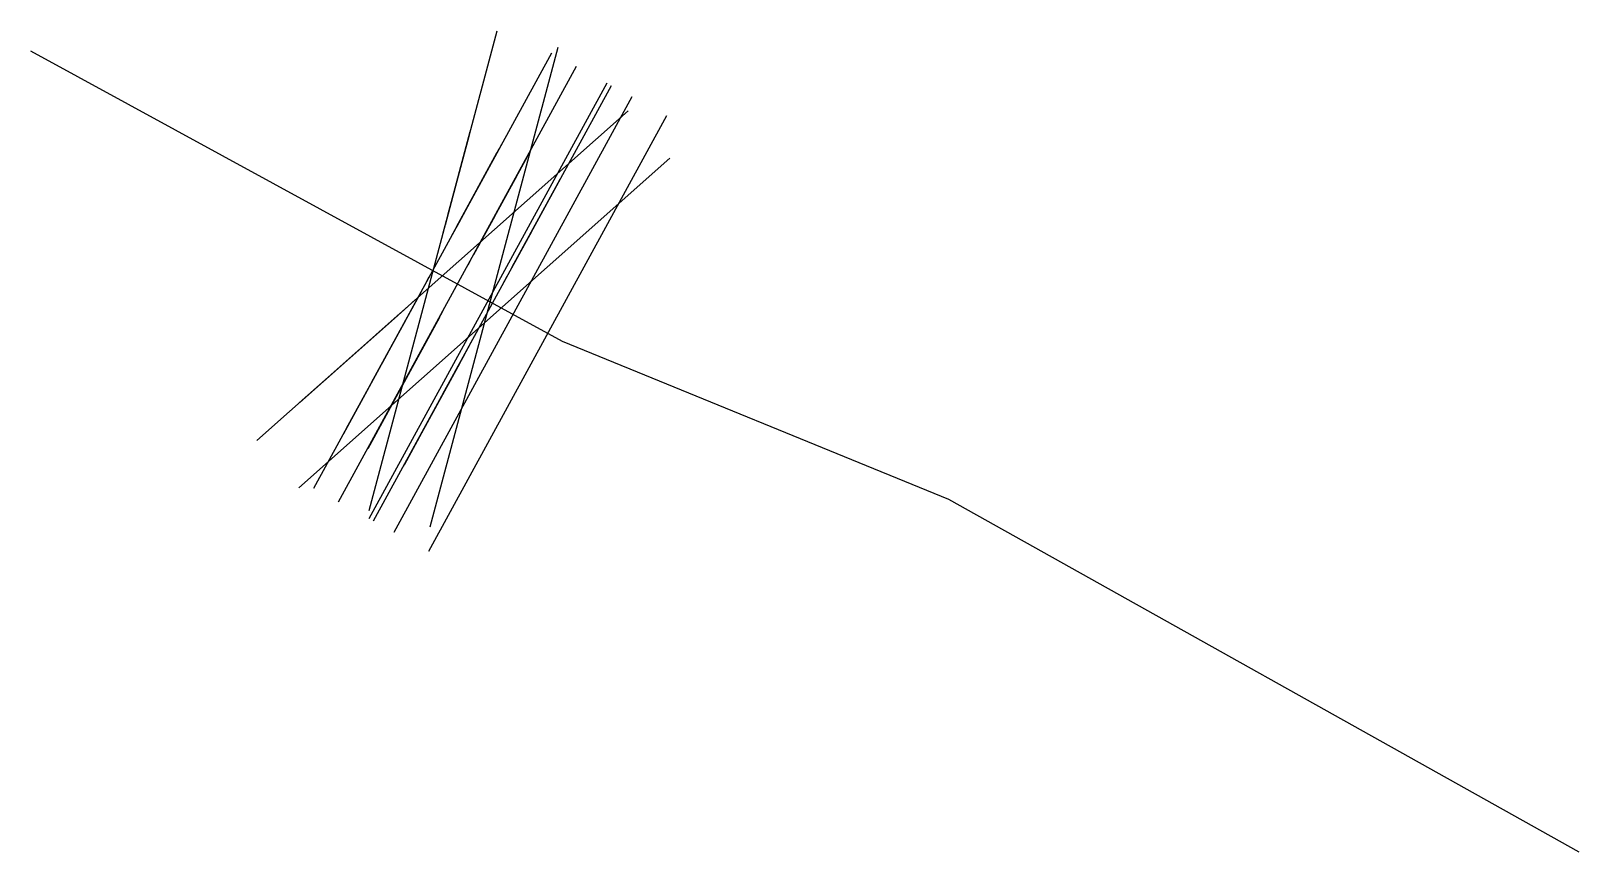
# Model space of a CAD drawing. Extents: x 6894.2 to 6972.1, y -23467.7 to -23426.4.
import ezdxf

# ---------------------------------------------------------------- set-up
doc = ezdxf.new("R2010")
doc.units = 0
for name, color, linetype, lineweight in [('100 4W CUT3 LHP 07W BLAST 2 _R1A-R3_DXF_RINGDESIGN_100 04W CUT03 LHP 07W_SURVEYEXPORT', 7, 'Continuous', 25), ('100 4W CUT3 LHP 07W BLAST 2 _R1A-R3_DXF_RINGDESIGN_100 04W CUT03 LHP 07W_SURVEYEXPORT_R1', 7, 'Continuous', 25), ('100 4W CUT3 LHP 07W BLAST 2 _R1A-R3_DXF_RINGDESIGN_100 04W CUT03 LHP 07W_SURVEYEXPORT_R1A', 7, 'Continuous', 25), ('100 4W CUT3 LHP 07W BLAST 2 _R1A-R3_DXF_RINGDESIGN_100 04W CUT03 LHP 07W_SURVEYEXPORT_R2', 7, 'Continuous', 25), ('100 4W CUT3 LHP 07W BLAST 2 _R1A-R3_DXF_RINGDESIGN_100 04W CUT03 LHP 07W_SURVEYEXPORT_R3', 7, 'Continuous', 25), ('100 4W CUT3 LHP 07W BLAST 2 _R1A-R3_DXF_RINGDESIGN_100 04W CUT03 LHP 07W_SURVEYEXPORT_R4', 7, 'Continuous', 25)]:
    doc.layers.add(name, color=color, linetype=linetype, lineweight=lineweight)

msp = doc.modelspace()

# ---------------------------------------------------------------- linework, layer by layer
at = {"layer": '100 4W CUT3 LHP 07W BLAST 2 _R1A-R3_DXF_RINGDESIGN_100 04W CUT03 LHP 07W_SURVEYEXPORT', "color": 7, "elevation": -1049.792}
for points in [[(6911.188, -23450.51), (6917.633, -23426.355)], [(6972.108, -23467.714), (6940.381, -23449.957), (6920.927, -23441.993), (6894.161, -23427.37)], [(6908.397, -23449.391), (6920.383, -23427.452)], [(6909.652, -23450.077), (6921.638, -23428.137)], [(6911.407, -23451.035), (6923.393, -23429.096)], [(6905.533, -23446.99), (6924.224, -23430.387)]]:
    msp.add_lwpolyline(points, dxfattribs=at)
at = {"layer": '100 4W CUT3 LHP 07W BLAST 2 _R1A-R3_DXF_RINGDESIGN_100 04W CUT03 LHP 07W_SURVEYEXPORT', "color": 1, "elevation": -1049.792}
for points in [[(6914.261, -23451.33), (6920.705, -23427.175)], [(6911.187, -23450.916), (6923.174, -23428.976)], [(6912.442, -23451.601), (6924.429, -23429.662)], [(6914.198, -23452.56), (6926.184, -23430.621)], [(6907.645, -23449.367), (6926.336, -23432.764)]]:
    msp.add_lwpolyline(points, dxfattribs=at)
at = {"layer": '100 4W CUT3 LHP 07W BLAST 2 _R1A-R3_DXF_RINGDESIGN_100 04W CUT03 LHP 07W_SURVEYEXPORT_R1', "color": 7}
for points in [[(6915.119, -23435.777, -1046.779), (6916.235, -23431.594, -1036.54)], [(6915.219, -23435.4, -1046.91), (6916.28, -23431.424, -1040.53)], [(6915.148, -23435.667, -1050.319), (6916.107, -23432.074, -1051.257)], [(6915.156, -23435.636, -1049.81), (6916.157, -23431.885, -1049.767)], [(6915.173, -23435.576, -1048.806), (6916.17, -23431.837, -1047.483)], [(6915.19, -23435.51, -1047.785), (6916.215, -23431.667, -1045.123)], [(6915.028, -23436.116, -1046.652), (6915.808, -23433.195, -1035.963)], [(6915.116, -23435.787, -1050.989), (6915.532, -23434.228, -1051.679)], [(6914.901, -23436.592, -1046.475), (6915.2, -23435.474, -1035.737)]]:
    msp.add_polyline3d(points, dxfattribs=at)
at = {"layer": '100 4W CUT3 LHP 07W BLAST 2 _R1A-R3_DXF_RINGDESIGN_100 04W CUT03 LHP 07W_SURVEYEXPORT_R1A', "color": 7}
for points in [[(6913.529, -23439.887, -1046.58), (6912.782, -23440.55, -1036.676)], [(6912.633, -23440.683, -1048.104), (6907.674, -23445.088, -1041.806)], [(6912.646, -23440.672, -1048.81), (6907.691, -23445.073, -1046.384)], [(6912.618, -23440.697, -1047.674), (6907.691, -23445.073, -1038.378)], [(6912.647, -23440.67, -1049.421), (6907.708, -23445.058, -1048.685)], [(6912.645, -23440.672, -1048.58), (6907.725, -23445.042, -1044.038)], [(6912.751, -23440.578, -1050.144), (6907.846, -23444.936, -1050.963)], [(6912.713, -23440.612, -1046.858), (6909.359, -23443.591, -1037.596)], [(6912.797, -23440.538, -1050.637), (6910.77, -23442.338, -1051.515)], [(6913.123, -23440.248, -1046.712), (6911.045, -23442.094, -1036.952)]]:
    msp.add_polyline3d(points, dxfattribs=at)
at = {"layer": '100 4W CUT3 LHP 07W BLAST 2 _R1A-R3_DXF_RINGDESIGN_100 04W CUT03 LHP 07W_SURVEYEXPORT_R2', "color": 7}
for points in [[(6915.692, -23436.038, -1046.859), (6917.87, -23432.052, -1038.377)], [(6915.804, -23435.832, -1047.076), (6917.74, -23432.289, -1043.377)], [(6915.464, -23436.456, -1046.679), (6917.278, -23433.135, -1036.178)], [(6915.614, -23436.18, -1050.412), (6917.451, -23432.818, -1051.659)], [(6915.652, -23436.112, -1049.444), (6917.653, -23432.448, -1049.009)], [(6915.692, -23436.037, -1048.506), (6917.624, -23432.501, -1046.659)], [(6915.32, -23436.719, -1046.559), (6916.209, -23435.091, -1035.757)], [(6915.59, -23436.225, -1050.9), (6916.383, -23434.774, -1051.81)], [(6915.066, -23437.183, -1046.349), (6915.077, -23437.163, -1035.912)], [(6914.202, -23438.765, -1046.098), (6913.98, -23439.171, -1036.273)], [(6913.587, -23439.89, -1046.58), (6911.296, -23444.085, -1037.405)], [(6913.807, -23439.488, -1046.286), (6912.419, -23442.029, -1036.989)], [(6913.033, -23440.905, -1049.558), (6910.023, -23446.414, -1049.271)], [(6913.072, -23440.833, -1050.267), (6910.073, -23446.322, -1051.821)], [(6913.269, -23440.473, -1046.791), (6910.273, -23445.957, -1038.446)], [(6913.107, -23440.769, -1050.75), (6911.863, -23443.047, -1051.779)], [(6912.991, -23440.982, -1048.047), (6909.898, -23446.642, -1044.119)], [(6912.991, -23440.982, -1048.797), (6909.948, -23446.551, -1046.825)], [(6912.991, -23440.982, -1047.256), (6909.998, -23446.459, -1041.413)]]:
    msp.add_polyline3d(points, dxfattribs=at)
at = {"layer": '100 4W CUT3 LHP 07W BLAST 2 _R1A-R3_DXF_RINGDESIGN_100 04W CUT03 LHP 07W_SURVEYEXPORT_R3', "color": 7}
for points in [[(6916.803, -23436.987, -1046.881), (6919.156, -23432.68, -1037.411)], [(6916.803, -23436.986, -1049.15), (6918.983, -23432.998, -1048.326)], [(6916.888, -23436.832, -1048.424), (6918.948, -23433.061, -1046.049)], [(6916.943, -23436.731, -1047.352), (6919, -23432.966, -1042.833)], [(6916.661, -23437.247, -1046.781), (6918.636, -23433.632, -1036.038)], [(6916.73, -23437.121, -1050.026), (6918.74, -23433.442, -1050.494)], [(6916.71, -23437.158, -1050.578), (6918.376, -23434.108, -1051.796)], [(6916.464, -23437.608, -1046.631), (6917.527, -23435.662, -1035.713)], [(6916.704, -23437.168, -1051.214), (6917.319, -23436.042, -1052.012)], [(6916.177, -23438.133, -1046.407), (6916.384, -23437.755, -1036.074)], [(6915.222, -23439.881, -1046.429), (6915.275, -23439.785, -1036.399)], [(6914.726, -23440.789, -1047.089), (6913.005, -23443.94, -1037.158)], [(6914.888, -23440.492, -1046.845), (6914.166, -23441.815, -1036.833)], [(6914.242, -23441.674, -1047.972), (6911.202, -23447.238, -1042.218)], [(6914.363, -23441.453, -1047.647), (6911.289, -23447.08, -1039.399)], [(6914.535, -23441.139, -1047.376), (6911.878, -23446.001, -1037.484)], [(6914.191, -23441.768, -1048.92), (6911.116, -23447.397, -1047.133)], [(6914.136, -23441.868, -1050.508), (6911.15, -23447.333, -1051.976)], [(6914.082, -23441.967, -1049.671), (6911.168, -23447.302, -1049.483)], [(6914.209, -23441.735, -1048.42), (6911.237, -23447.175, -1044.712)], [(6914.166, -23441.814, -1050.869), (6912.97, -23444.003, -1051.759)]]:
    msp.add_polyline3d(points, dxfattribs=at)
at = {"layer": '100 4W CUT3 LHP 07W BLAST 2 _R1A-R3_DXF_RINGDESIGN_100 04W CUT03 LHP 07W_SURVEYEXPORT_R4', "color": 7}
for points in [[(6918.528, -23438.002, -1047.034), (6920.772, -23433.894, -1037.999)], [(6918.536, -23437.987, -1047.738), (6920.81, -23433.824, -1042.74)], [(6918.536, -23437.987, -1048.576), (6920.753, -23433.929, -1046.02)], [(6918.393, -23438.249, -1046.938), (6920.408, -23434.56, -1035.975)], [(6918.397, -23438.241, -1050.593), (6920.433, -23434.514, -1052.081)], [(6918.426, -23438.189, -1050.041), (6920.476, -23434.435, -1050.519)], [(6918.481, -23438.087, -1049.208), (6920.712, -23434.004, -1048.364)], [(6918.206, -23438.591, -1046.799), (6919.292, -23436.602, -1035.637)], [(6918.374, -23438.283, -1051.132), (6919.392, -23436.42, -1052.453)], [(6917.925, -23439.105, -1046.806), (6918.141, -23438.71, -1036.006)], [(6916.975, -23440.844, -1046.928), (6917.03, -23440.743, -1036.363)], [(6916.501, -23441.712, -1047.232), (6914.744, -23444.927, -1037.096)], [(6916.664, -23441.414, -1047.155), (6915.927, -23442.761, -1036.954)], [(6916.262, -23442.148, -1047.301), (6913.619, -23446.987, -1037.457)], [(6915.773, -23443.045, -1050.354), (6912.903, -23448.298, -1051.356)], [(6915.726, -23443.131, -1047.486), (6912.948, -23448.215, -1042.229)], [(6915.648, -23443.274, -1048.054), (6912.95, -23448.21, -1044.688)], [(6916.007, -23442.616, -1047.376), (6912.956, -23448.2, -1039.191)], [(6915.661, -23443.248, -1048.794), (6912.963, -23448.187, -1047.226)], [(6915.75, -23443.085, -1049.694), (6912.975, -23448.166, -1049.514)], [(6915.794, -23443.006, -1050.992), (6914.891, -23444.658, -1051.664)]]:
    msp.add_polyline3d(points, dxfattribs=at)

doc.saveas('drawing.dxf')
